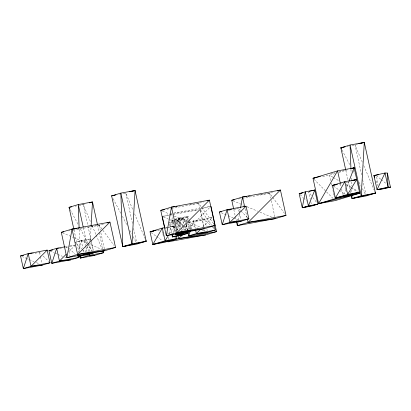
<?xml version="1.0" encoding="UTF-8"?>
<svg xmlns="http://www.w3.org/2000/svg" width="411" height="411" viewBox="0 0 411 411"><rect width="100%" height="100%" fill="white"/><g stroke="black" fill="none" stroke-linecap="round" stroke-linejoin="round"><path stroke-width="0.31" stroke-dasharray="2.06 1.54" d="M89.639 251.506L90.117 243.24M90.261 240.702L91.062 226.718M185.531 230.407L186.378 224.283M186.8 221.221L187.308 217.547L173.879 219.674M168.32 239.397L168.885 236.289M169.332 233.797L172.594 215.754M238.354 220.049L239.705 212.585M239.819 211.963L240.492 208.228M78.969 252.215L81.198 240.558L90.672 238.806L90.944 240.034M173.226 232.647L174.634 225.285M176.966 227.858L178.842 218.046L188.32 216.294L188.993 219.356M190.827 229.297L193.571 220.892L211.912 217.501M343.858 194.49L345.692 189.748M346.843 186.784L348.677 182.042M85.241 252.313L88.077 245.264M89.495 241.745L90.672 238.806L84.527 240.656L75.049 242.408L81.198 240.558L84.527 240.656L86.839 243.718M182.099 226.286L184.929 219.238L175.456 220.99L178.785 221.087L184.929 219.238L185.602 222.305M182.654 230.381L184.303 226.271M185.957 222.161L188.32 216.294L172.111 220.62L174.675 232.272M177.203 229.985L182.176 218.143L178.842 218.046L173.925 219.525M169.317 233.88L174.172 225.906L169.183 226.831M68.884 251.589L75.172 245.295M187.606 229.651L210.057 207.159M202.644 227.288L212.523 217.388L204.842 219.7L188.33 222.757M174.747 224.945L172.111 220.62L177.249 220.029L182.176 218.143L190.647 229.374M78.933 205.505L85.719 203.964M357.534 144.425L351.364 145.854M73.107 230.139L99.21 225.31L103.392 224.052M171.305 208.413L198.647 203.358L203.43 201.919M162.288 216.505L169.46 214.347M170.056 214.167L171.849 213.628M69.711 246.621L75.028 245.023M201.991 208.958L210.956 206.26M173.612 221.544L169.306 222.839L174.048 221.966M242.326 198.318L269.673 193.262L273.258 192.184M335.124 173.555L329.596 175.22L320.996 176.812M338.813 172.445L348.646 169.486M164.338 228.87L166.794 228.131M167.411 227.946L174.172 225.906L175.497 231.953M188.844 222.315L193.571 220.892L204.842 219.7L210.761 225.567M345.646 182.818L350.562 181.338M330.829 173.755L335.129 172.661M338.818 171.726L344.346 170.318M179.268 229.225L177.249 220.029L187.308 217.547L187.981 220.615M165.505 228.023L167.981 227.417M168.597 227.268L174.172 225.906M347.038 146.655L348.276 146.424M119.658 194.403L125.838 193.262L133.046 210.232M75.223 206.188L76.461 205.962M166.953 209.22L170.683 208.526M238.596 199.006L241.704 198.431M68.755 230.941L69.998 230.71M173.668 213.15L199.767 208.326M203.496 207.637L210.334 206.373M163.532 216.273L169.127 215.241M169.748 215.128L172.235 214.665M172.856 214.552L198.333 209.841M339.429 184.107L342.548 183.532M227.992 210.427L229.826 210.088M230.437 209.975L237.774 208.618M174.639 221.858L178.785 221.087L182.253 225.685M165.443 227.524L166.686 227.293M65.226 246.764L69.505 245.973M70.117 245.86L74.396 245.069M157.516 230.417L161.256 229.723M31.555 253.88L39.502 252.411L41.326 254.219M59.379 248.737L62.436 248.172M65.493 247.607L67.938 247.155L66.058 247.355M258.303 194.84L260.199 194.578M260.831 194.49L269.673 193.262L272.329 196.864M189.805 204.586L198.647 203.358L201.308 206.964M173.678 213.181L198.302 209.759M89.105 226.713L90.369 226.538M91.001 226.451L99.21 225.31L114.022 245.398M236.505 208.701L237.758 208.567M81.388 204.647L83.258 204.704L90.466 221.673M232.939 200.768L243.518 205.233M247.042 206.723L257.62 211.192M259.973 212.189L272.313 217.398M221.195 212.754L227.658 215.482M228.249 215.734L232.95 217.717M233.535 217.964L238.236 219.952M162.504 211.11L169.553 214.09M170.144 214.337L171.906 215.081M174.254 216.078L187.185 221.539M187.77 221.786L200.116 227M187.062 223.702L197.64 228.172M202.34 230.16L204.693 231.152M163.465 217.003L173.457 221.221M175.805 222.217L182.859 225.197M185.212 226.189L192.261 229.168M62.472 232.816L73.05 237.286M73.641 237.532L87.158 243.245M87.743 243.492L101.26 249.205M50.157 251.157L54.273 252.893M54.858 253.145L57.211 254.137M57.797 254.383L62.498 256.372M64.851 257.363L66.027 257.861M21.726 256.413L25.842 258.149M26.427 258.401L28.78 259.392M29.366 259.639L34.067 261.627M36.42 262.619L39.358 263.862M346.031 184.149L350.881 187.041M351.42 187.359L358.423 191.536M332.884 177.182L329.596 175.22L330.819 180.794M333.434 177.511L338.371 180.45M346.047 185.027L350.434 187.642M350.984 187.971L357.015 191.567M167.267 232.821L168.88 233.782M174.803 237.317L175.882 237.959M333.578 186.101L339.132 190.082M339.635 190.447L344.685 194.069M151.043 232.523L156.088 236.145M156.591 236.505L162.145 240.492M380.694 179.201L376.301 175.615L378.192 184.2M381.182 179.602L386.546 183.984M177.249 220.029L182.89 225.007M184.77 226.672L188.058 229.574M300.061 194.537L303.205 197.624M303.652 198.066L306.796 201.154M173.596 220.779L172.697 219.895L175.394 232.153M175.841 222.983L180.331 227.391M180.783 227.833L183.476 230.479M169.758 223.281L175.148 228.573M75.948 243.291L81.789 249.025M82.236 249.467L84.933 252.113M247.494 217.527L238.385 208.5L239.181 212.127M211.218 226.019L214.403 229.179M69.305 248.511L75.223 254.373M43.15 256.022L48.611 261.437M313.912 179.196L332.91 198.323M311.338 195.477L308.64 191.906L310.259 199.263M312.879 197.521L316.347 202.114M182.638 226.194L185.721 230.278M87.224 244.232L92.234 250.864M272.709 197.383L284.489 213.345M201.688 207.478L213.843 223.954M200.578 210.011L211.598 224.945M213.114 227.006L214.254 228.552M177.382 229.266L178.04 230.345M342.05 150.061L349.812 164.785M352.797 170.447L354.59 173.843M359.07 182.34L361.161 186.301M362.353 188.567L365.338 194.233M113.112 198.724L120.875 213.443M122.37 216.278L127.441 225.901M129.83 230.432L131.623 233.833M133.118 236.664L136.103 242.326M70.24 209.595L78.003 224.319M80.386 228.85L87.851 243.009M88.149 243.574L92.033 250.936M362.281 162.14L355.073 145.17L361.685 175.25M363.771 165.648L373.964 189.646M134.536 213.746L144.975 238.323M92.208 225.773L95.933 234.547M96.184 235.133L102.149 249.179M375.993 180.861L377.812 185.582M362.651 179.638L365.821 194.049M345.815 170.36L349.812 188.531M350.367 191.038L350.778 192.918M345.348 187.416L346.278 191.649M340.452 183.887L340.996 186.363M341.541 188.839L342.764 194.408M331.364 183.27L331.908 185.746M332.042 186.363L332.859 190.077M332.997 190.699L333.403 192.554M333.542 193.175L333.948 195.03M334.086 195.651L334.492 197.506M310.798 201.714L311.333 204.164M269.673 193.262L270.762 198.215M271.306 200.691L274.841 216.787M245.105 208.793L247.145 218.082M239.315 212.734L240.779 219.382M233.802 209.553L235.164 215.744M235.303 216.366L236.253 220.697M213.854 223.435L214.249 225.243M204.842 219.7L206.301 226.348M206.969 229.374L207.231 230.581M200.337 210.113L204.01 226.831M204.693 229.924L204.961 231.162M198.647 203.358L199.736 208.31M200.28 210.786L203.686 226.261M193.571 220.892L195.163 228.146M189.127 219.972L191.151 229.168M188.115 221.226L189.872 229.199M186.152 224.416L187.349 229.852M186.142 224.755L187.221 229.662M182.176 218.143L183.655 224.884M183.789 225.5L184.868 230.401M178.842 218.046L180.866 227.242M181.405 229.692L181.672 230.92M178.785 221.087L180.27 227.833M175.723 222.217L177.475 230.186M169.579 224.067L171.598 233.263M162.278 231.424L162.807 233.838M162.941 234.445L163.342 236.258M125.838 193.262L132.589 223.969M133.554 228.357L136.719 242.773M99.21 225.31L100.294 230.263M100.839 232.739L104.379 248.835M97.577 225.115L99.092 232.01M99.231 232.636L102.812 248.932M83.258 204.704L87.805 225.382M87.944 226.009L90.975 239.798M91.114 240.425L93.318 250.453M91.483 242.485L93.235 250.458M83.361 227.745L86.803 243.41M87.358 245.917L88.596 251.558M84.527 240.656L85.606 245.562M85.74 246.174L86.952 251.691M81.198 240.558L82.817 247.915M83.351 250.371L83.757 252.21M74.006 229.893L78.963 252.452M68.868 251.388L69.798 255.616M39.502 252.411L40.304 256.038M40.437 256.644L41.896 263.292M350.953 169.24L351.092 173.067M351.277 178.163L351.554 185.813M351.693 189.635L351.811 192.821M79.164 229.415L79.929 250.448"/><path stroke-width="0.62" d="M79.652 255.585L80.207 258.093L89.423 255.318L89.495 254.049M91.098 226.081L92.48 201.929L78.265 204.555L69.043 207.334L73.867 229.266M129.506 191.767L135.055 190.488L131.998 243.877L122.781 246.651L111.622 195.888L120.839 193.113L135.055 190.488L146.213 241.247L136.997 244.026L122.781 246.651L120.839 193.113L131.998 243.877L146.213 241.247L145.72 240.081M345.682 169.733L340.858 147.796L350.074 145.021L364.29 142.391L361.238 195.785L352.016 198.559L351.328 195.425M76.472 228.47L72.053 229.081L66.88 257.702L104.79 250.695L115.542 247.453L109.963 222.074L72.053 229.081L61.301 232.323L66.88 257.702L77.633 254.466L115.542 247.453M174.649 206.692L171.495 207.129L166.321 235.75L204.231 228.737L214.984 225.5L209.405 200.121L171.495 207.129L160.737 210.365L166.321 235.75L177.074 232.508L214.984 225.5M238.015 221.919L237.342 225.649L275.252 218.642L286.005 215.405L280.425 190.021L242.516 197.033L231.763 200.27L233.53 208.315M240.605 207.606L242.516 197.033L246.939 196.417M78.383 255.282L78.152 256.51L87.63 254.758L93.775 252.909L84.296 254.661L78.152 256.51L77.879 255.282M172.995 233.874L172.409 236.942L181.883 235.19L188.033 233.34L187.76 232.112M302.26 207.755L305.306 191.809L314.785 190.057L317.883 204.154L311.738 206.003L302.26 207.755L299.162 193.658L305.306 191.809L308.409 205.906L302.26 207.755L317.883 204.154L308.409 205.906L314.785 190.057L309.159 191.351M31.991 253.207L28.231 253.602L23.34 268.609L42.297 265.105L49.978 262.788L47.188 250.099L28.231 253.602L20.55 255.919L23.34 268.609L31.02 266.297L49.978 262.788M64.614 246.877L56.667 248.347L51.771 263.353L70.728 259.844L78.409 257.533L78.013 255.719M190.242 231.095L188.68 235.899L207.632 232.395L215.313 230.078L214.249 225.243M231.496 209.23L227.113 209.692L222.223 224.699L241.175 221.195L248.861 218.883L246.066 206.188L227.113 209.692L219.433 212.009L222.223 224.699L229.903 222.387L248.861 218.883M349.134 180.861L354.179 167.822L337.59 170.884L313.007 178.287L318.587 203.666L335.176 200.604L359.759 193.201L354.179 167.822L350.491 168.757M171.87 234.491L172.409 236.942L178.554 235.092L179.026 233.916M175.214 234.722L185.274 232.241L190.411 231.65L180.347 234.131L175.214 234.722L175.708 233.535M377.046 189.646L384.994 173L387.352 173.067L390.45 187.169L379.404 189.718L377.046 189.646L373.948 175.548L384.994 173L388.092 187.103L390.45 187.169L377.046 189.646L388.092 187.103L387.352 173.067M176.427 236.181L176.961 238.601L164.667 242.3L152.82 244.488L162.324 228.1L164.816 227.637M318.587 203.666L343.175 196.268L359.759 193.201L318.587 203.666L337.59 170.884L340.313 183.265M335.361 198.066L344.865 181.677L356.707 179.489L347.655 194.367L335.361 198.066L332.571 185.376L344.865 181.677L347.655 194.367L359.502 192.178L347.208 195.877L335.361 198.066L359.502 192.178M168.346 235.477L165.114 240.789L152.82 244.488L150.03 231.799L162.324 228.1L165.114 240.789L176.961 238.601L152.82 244.488M28.231 253.602L31.02 266.297L47.188 250.099L46.006 250.453M58.542 248.146L56.667 248.347L48.981 250.659L51.771 263.353L59.456 261.036L66.192 254.291M72.053 229.081L77.633 254.466L109.963 222.074L106.973 222.973M171.495 207.129L177.074 232.508L209.405 200.121L207.016 200.84M210.956 206.26L216.535 231.64L205.777 234.876L167.868 241.884L178.626 238.647L182.217 235.051M187.878 232.272L188.68 235.899L196.36 233.587L200.851 229.086M227.113 209.692L229.903 222.387L246.066 206.188L243.702 206.903M236.525 221.935L237.342 225.649L248.095 222.413L280.425 190.021L277.44 190.92M180.347 234.131L191.418 230.391L181.945 232.143L175.795 233.993M89.408 202.854L92.48 201.929L97.438 224.488M131.982 191.413L135.055 190.488M361.218 143.316L364.29 142.391L375.454 193.155L366.232 195.929L352.016 198.559L351.903 195.374M351.107 168.746L354.179 167.822M80.114 255.544L80.207 258.093L94.422 255.467L103.639 252.688L103.228 250.813M313.557 190.427L314.785 190.057M354.251 180.229L356.707 179.489L351.759 180.696M320.38 176.411L313.007 178.287L314.852 177.948M337.523 184.169L332.571 185.376L336.311 184.688M156.221 230.288L150.03 231.799L153.771 231.105M115.938 194.896L111.622 195.888L114.71 195.317M341.454 148.931L340.858 147.796L345.173 146.799M358.741 143.67L364.29 142.391M302.912 192.795L299.162 193.658L301.53 193.221M122.781 246.651L146.213 241.247M352.016 198.559L375.454 193.155L374.955 191.983M340.858 147.796L343.945 147.225M71.514 206.877L69.043 207.334L69.639 208.464M160.737 210.365L164.467 209.677M231.763 200.27L234.249 199.808M61.301 232.323L63.782 231.861M374.627 177.316L373.948 175.548L378.819 174.644M219.433 212.009L221.267 211.67M20.55 255.919L23.607 255.349M48.981 250.659L52.649 249.98M375.454 193.155L361.238 195.785L350.074 145.021L350.932 168.602M178.282 233.864L178.554 235.092L188.033 233.34M247.283 218.698L248.095 222.413L286.005 215.405M195.564 229.96L196.36 233.587L215.313 230.078M177.948 235.554L178.626 238.647L216.535 231.64M89.146 254.065L89.423 255.318L103.639 252.688L102.894 250.936M56.667 248.347L59.456 261.036L78.409 257.533M248.203 196.242L249.462 196.068M175.913 206.512L177.177 206.337M77.736 228.295L78.999 228.12M248.095 222.413L275.252 218.642M177.074 232.508L204.231 228.737M178.626 238.647L205.777 234.876M77.633 254.466L104.79 250.695M229.903 222.387L241.175 221.195M196.36 233.587L207.632 232.395M59.456 261.036L70.728 259.844M31.02 266.297L42.297 265.105M373.948 175.548L375.716 175.6M181.945 232.143L185.274 232.241M178.554 235.092L181.883 235.19M84.296 254.661L87.63 254.758M89.423 255.318L94.422 255.467M242.516 197.033L244.56 206.317M162.288 216.505L164.606 227.031M83.222 227.119L78.265 204.555L79.118 228.141"/></g></svg>
